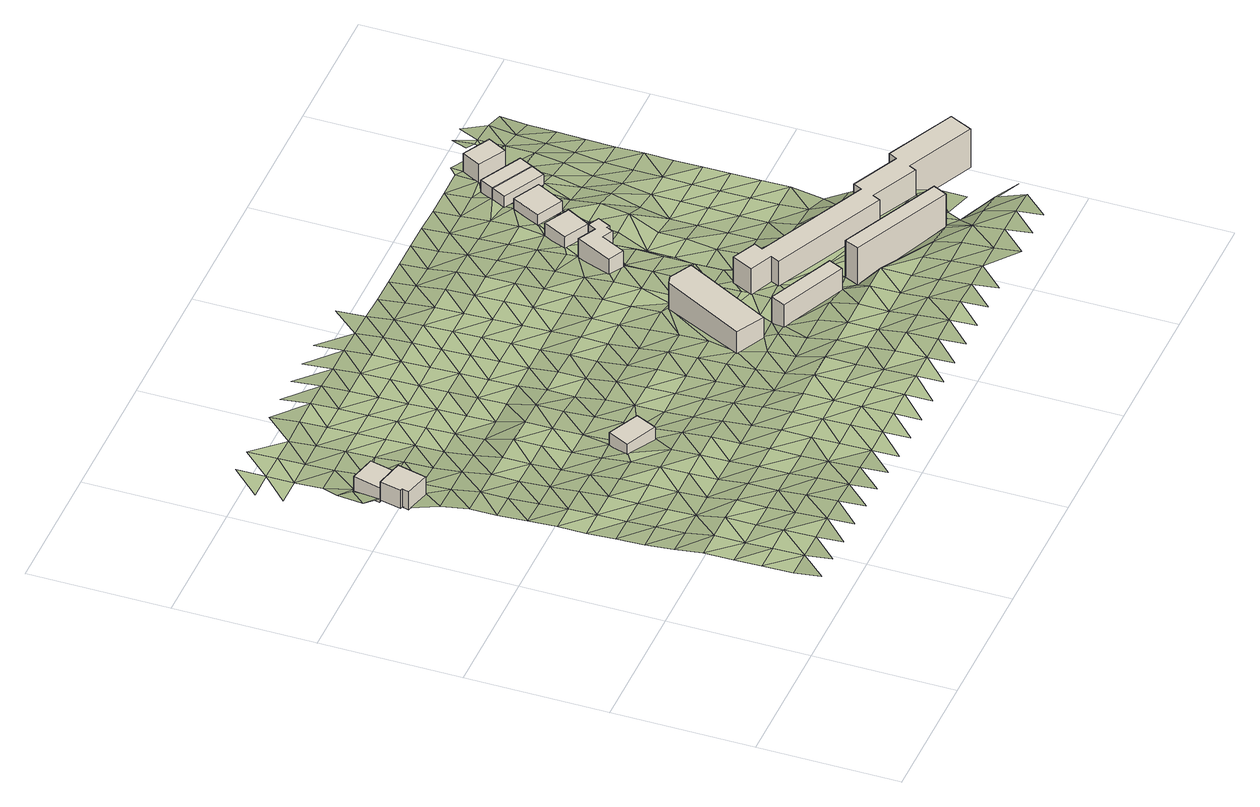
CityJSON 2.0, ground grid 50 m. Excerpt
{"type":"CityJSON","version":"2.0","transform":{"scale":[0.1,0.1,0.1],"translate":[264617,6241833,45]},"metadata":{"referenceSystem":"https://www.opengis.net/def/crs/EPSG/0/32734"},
"CityObjects":{
"building1":{"type":"Building","attributes":{"address":"40 The Avenue Salt River Cape Town","building":"house","building:levels":"2","footprint":{"type":"Polygon"},"plus_code":"CGXGX4XV+X9V","ground_height":60.47,"building_height":6.9,"roof_height":67.37},"geometry":[{"type":"Solid","lod":"1","boundaries":[[[[0,1,2,3]],[[1,4,5,2]],[[4,6,7,5]],[[6,8,9,7]],[[8,10,11,9]],[[10,0,3,11]],[[3,2,5,7,9,11]],[[10,8,6,4,1,0]]]]}]},
"building2":{"type":"Building","attributes":{"address":"38 The Avenue Salt River Cape Town","building":"house","building:levels":"1","footprint":{"type":"Polygon"},"plus_code":"CGXJX8XM+X3V","ground_height":60.47,"building_height":4.1,"roof_height":64.57},"geometry":[{"type":"Solid","lod":"1","boundaries":[[[[12,13,14,15]],[[13,16,17,14]],[[16,18,19,17]],[[18,12,15,19]],[[15,14,17,19]],[[18,16,13,12]]]]}]},
"building3":{"type":"Building","attributes":{"building":"clubhouse","building:levels":"1","footprint":{"type":"Polygon"},"plus_code":"CJXXX5XQ+X9R","ground_height":63.6,"building_height":4.1,"roof_height":67.7},"geometry":[{"type":"Solid","lod":"1","boundaries":[[[[20,21,22,23]],[[21,24,25,22]],[[24,26,27,25]],[[26,20,23,27]],[[23,22,25,27]],[[26,24,21,20]]]]}]},
"building4":{"type":"Building","attributes":{"building":"apartments","building:levels":"3","building:flats":"8","footprint":{"type":"Polygon"},"plus_code":"CRXCXCX2+XRX","ground_height":60.37,"building_height":9.7,"roof_height":70.07},"geometry":[{"type":"Solid","lod":"1","boundaries":[[[[28,29,30,31]],[[29,32,33,30]],[[32,34,35,33]],[[34,36,37,35]],[[36,28,31,37]],[[31,30,33,35,37]],[[36,34,32,29,28]]]]}]},
"building5":{"type":"Building","attributes":{"building":"apartments","building:levels":"3","building:flats":"4","footprint":{"type":"Polygon"},"plus_code":"CVX8XMXC+X6V","ground_height":60.34,"building_height":9.7,"roof_height":70.04},"geometry":[{"type":"Solid","lod":"1","boundaries":[[[[38,39,40,41]],[[39,42,43,40]],[[42,44,45,43]],[[44,38,41,45]],[[41,40,43,45]],[[44,42,39,38]]]]}]},
"building6":{"type":"Building","attributes":{"address":"45 Queens Park Road Woodstock Cape Town","building":"house","building:levels":"2","footprint":{"type":"Polygon"},"plus_code":"CVX9XPX2+XWV","ground_height":57.62,"building_height":6.9,"roof_height":64.52},"geometry":[{"type":"Solid","lod":"1","boundaries":[[[[46,47,48,49]],[[47,50,51,48]],[[50,52,53,51]],[[52,54,55,53]],[[54,56,57,55]],[[56,58,59,57]],[[58,60,61,59]],[[60,62,63,61]],[[62,64,65,63]],[[64,46,49,65]],[[49,48,51,53,55,57,59,61,63,65]],[[64,62,60,58,56,54,52,50,47,46]]]]}]},
"building7":{"type":"Building","attributes":{"building":"apartments","building:levels":"3","building:flats":"6","footprint":{"type":"Polygon"},"plus_code":"C3X4XHXC+XXV","ground_height":65,"building_height":9.7,"roof_height":74.7},"geometry":[{"type":"Solid","lod":"1","boundaries":[[[[66,67,68,69]],[[67,70,71,68]],[[70,72,73,71]],[[72,66,69,73]],[[69,68,71,73]],[[72,70,67,66]]]]}]},
"building8":{"type":"Building","attributes":{"address":"43 Queens Park Road Woodstock Cape Town","building":"house","building:levels":"1","footprint":{"type":"Polygon"},"plus_code":"CVXWX4X4+XWW","ground_height":56.92,"building_height":4.1,"roof_height":61.02},"geometry":[{"type":"Solid","lod":"1","boundaries":[[[[74,75,76,77]],[[75,78,79,76]],[[78,80,81,79]],[[80,74,77,81]],[[77,76,79,81]],[[80,78,75,74]]]]}]},
"building9":{"type":"Building","attributes":{"building":"apartments","building:levels":"3","building:flats":"22","footprint":{"type":"Polygon"},"plus_code":"C3X7XRX8+XVR","ground_height":59.26,"building_height":9.7,"roof_height":68.96},"geometry":[{"type":"Solid","lod":"1","boundaries":[[[[82,83,84,85]],[[83,86,87,84]],[[86,88,89,87]],[[88,90,91,89]],[[90,92,93,91]],[[92,94,95,93]],[[94,96,97,95]],[[96,98,99,97]],[[98,100,101,99]],[[100,102,103,101]],[[102,104,105,103]],[[104,106,107,105]],[[106,108,109,107]],[[108,110,111,109]],[[110,112,113,111]],[[112,82,85,113]],[[85,84,87,89,91,93,95,97,99,101,103,105,107,109,111,113]],[[112,110,108,106,104,102,100,98,96,94,92,90,88,86,83,82]]]]}]},
"building10":{"type":"Building","attributes":{"address":"41 Queens Park Road Woodstock Cape Town","building":"house","building:levels":"1","footprint":{"type":"Polygon"},"plus_code":"C2XCX2X8+XPV","ground_height":55.38,"building_height":4.1,"roof_height":59.48},"geometry":[{"type":"Solid","lod":"1","boundaries":[[[[114,115,116,117]],[[115,118,119,116]],[[118,120,121,119]],[[120,114,117,121]],[[117,116,119,121]],[[120,118,115,114]]]]}]},
"building11":{"type":"Building","attributes":{"address":"39 Queens Park Road Woodstock Cape Town","building":"house","building:levels":"1","footprint":{"type":"Polygon"},"plus_code":"C2XQX9XJ+XCR","ground_height":54.56,"building_height":4.1,"roof_height":58.66},"geometry":[{"type":"Solid","lod":"1","boundaries":[[[[122,123,124,125]],[[123,126,127,124]],[[126,128,129,127]],[[128,122,125,129]],[[125,124,127,129]],[[128,126,123,122]]]]}]},
"building12":{"type":"Building","attributes":{"address":"37 Queens Park Road Woodstock Cape Town","building":"house","building:levels":"1","footprint":{"type":"Polygon"},"plus_code":"C2XVXXXR+X7R","ground_height":54.56,"building_height":4.1,"roof_height":58.66},"geometry":[{"type":"Solid","lod":"1","boundaries":[[[[130,131,129,125]],[[131,132,133,129]],[[132,134,135,133]],[[134,130,125,135]],[[125,129,133,135]],[[134,132,131,130]]]]}]},
"building13":{"type":"Building","attributes":{"address":"35 Queens Park Road Woodstock Cape Town","building":"house","building:levels":"2","footprint":{"type":"Polygon"},"plus_code":"C3X5XFXP+X7X","ground_height":53.55,"building_height":6.9,"roof_height":60.45},"geometry":[{"type":"Solid","lod":"1","boundaries":[[[[136,137,138,139]],[[137,140,141,138]],[[140,142,143,141]],[[142,136,139,143]],[[139,138,141,143]],[[142,140,137,136]]]]}]},
"terrain1":{"type":"TINRelief","geometry":[{"type":"CompositeSurface","lod":"1","boundaries":[[[144,145,146]],[[144,146,147]],[[147,148,149]],[[148,147,146]],[[149,150,151]],[[150,149,148]],[[152,146,153]],[[151,154,155]],[[154,151,150]],[[156,148,146]],[[155,157,158]],[[148,156,150]],[[146,152,156]],[[157,155,154]],[[158,159,160]],[[159,158,157]],[[154,150,161]],[[150,156,162]],[[152,163,164]],[[160,165,166]],[[150,162,161]],[[165,160,159]],[[152,164,156]],[[167,157,154]],[[166,168,169]],[[157,167,159]],[[166,165,168]],[[154,161,167]],[[162,156,170]],[[171,169,172]],[[170,156,164]],[[173,165,159]],[[172,169,168]],[[162,174,161]],[[173,159,167]],[[174,162,170]],[[175,164,176]],[[177,168,165]],[[178,171,179]],[[180,171,172]],[[161,181,167]],[[165,173,177]],[[174,181,161]],[[171,180,179]],[[182,170,164]],[[178,183,184]],[[185,186,187]],[[172,168,188]],[[168,177,189]],[[173,167,190]],[[164,175,182]],[[181,191,167]],[[178,179,183]],[[192,174,170]],[[193,194,184]],[[195,185,194]],[[168,189,188]],[[196,180,172]],[[173,190,177]],[[197,198,199]],[[190,167,191]],[[174,192,181]],[[184,183,193]],[[192,170,182]],[[197,199,200]],[[201,199,198]],[[202,197,200]],[[172,188,196]],[[194,193,195]],[[175,203,204]],[[189,177,205]],[[180,206,179]],[[207,191,181]],[[190,205,177]],[[199,208,200]],[[10,201,198]],[[209,199,201]],[[175,204,182]],[[183,179,206]],[[208,202,200]],[[181,192,207]],[[180,196,206]],[[210,202,208]],[[211,188,189]],[[212,195,193]],[[205,213,189]],[[209,201,10]],[[182,214,192]],[[215,190,191]],[[195,212,10]],[[191,207,216]],[[193,183,217]],[[188,211,196]],[[218,219,220]],[[204,214,182]],[[189,213,211]],[[183,206,221]],[[216,215,191]],[[222,10,212]],[[192,223,207]],[[193,217,212]],[[224,205,190]],[[10,222,209]],[[183,221,217]],[[210,208,225]],[[226,220,227]],[[214,223,192]],[[208,13,228]],[[229,204,230]],[[13,209,222]],[[225,219,210]],[[205,224,213]],[[196,231,206]],[[211,232,196]],[[190,215,224]],[[228,225,208]],[[216,207,233]],[[222,212,234]],[[231,221,206]],[[223,233,207]],[[217,235,212]],[[196,232,231]],[[236,214,204]],[[237,211,213]],[[238,220,219]],[[234,13,222]],[[219,225,239]],[[234,212,235]],[[213,224,237]],[[214,236,223]],[[215,216,240]],[[204,229,236]],[[233,241,216]],[[13,242,228]],[[243,217,221]],[[244,232,211]],[[219,239,238]],[[245,221,231]],[[224,215,240]],[[244,211,237]],[[240,216,241]],[[246,233,223]],[[225,228,247]],[[234,242,13]],[[221,245,243]],[[248,235,217]],[[220,238,249]],[[246,223,236]],[[229,250,251]],[[239,225,247]],[[237,224,252]],[[231,232,253]],[[228,242,247]],[[232,244,254]],[[255,241,233]],[[244,237,256]],[[217,243,248]],[[252,224,240]],[[229,251,236]],[[235,257,234]],[[233,246,255]],[[232,254,253]],[[252,256,237]],[[258,245,231]],[[239,259,238]],[[234,257,242]],[[247,260,239]],[[257,235,248]],[[244,256,261]],[[262,240,241]],[[261,254,244]],[[241,255,263]],[[231,253,258]],[[249,238,259]],[[246,236,264]],[[265,243,245]],[[239,260,259]],[[251,266,236]],[[242,267,247]],[[262,241,263]],[[268,256,252]],[[246,264,255]],[[269,252,240]],[[267,242,257]],[[264,236,266]],[[245,258,265]],[[270,248,243]],[[261,271,254]],[[272,251,273]],[[274,260,247]],[[254,275,253]],[[240,262,269]],[[263,255,276]],[[274,247,267]],[[243,265,270]],[[252,269,268]],[[277,271,261]],[[278,257,248]],[[253,275,258]],[[264,276,255]],[[254,271,275]],[[279,266,251]],[[261,24,277]],[[280,259,260]],[[260,274,281]],[[270,278,248]],[[282,267,257]],[[258,283,265]],[[262,263,284]],[[251,272,279]],[[276,285,263]],[[268,269,286]],[[287,264,266]],[[271,277,288]],[[260,281,280]],[[275,283,258]],[[274,267,282]],[[262,284,269]],[[268,286,24]],[[282,257,278]],[[284,263,285]],[[277,24,288]],[[264,287,276]],[[265,289,270]],[[287,266,279]],[[259,280,290]],[[283,289,265]],[[291,272,292]],[[293,281,274]],[[294,286,269]],[[275,271,295]],[[271,288,296]],[[297,285,276]],[[274,282,293]],[[294,269,284]],[[278,270,298]],[[286,299,24]],[[276,287,297]],[[289,300,270]],[[271,296,295]],[[301,279,272]],[[275,302,283]],[[280,281,303]],[[278,298,282]],[[24,304,288]],[[293,305,281]],[[298,270,300]],[[294,299,286]],[[287,279,301]],[[306,284,285]],[[272,291,301]],[[285,297,307]],[[275,295,302]],[[280,303,290]],[[289,283,308]],[[304,296,288]],[[281,305,303]],[[24,299,304]],[[293,282,309]],[[284,306,294]],[[306,285,307]],[[297,287,310]],[[283,302,308]],[[309,282,298]],[[289,311,300]],[[287,301,310]],[[291,312,313]],[[314,305,293]],[[299,294,315]],[[296,316,295]],[[317,296,304]],[[318,307,297]],[[289,308,311]],[[314,293,309]],[[294,306,315]],[[291,313,301]],[[300,319,298]],[[302,295,316]],[[310,318,297]],[[296,317,316]],[[299,320,304]],[[321,303,305]],[[307,322,306]],[[319,300,311]],[[323,305,314]],[[299,315,320]],[[324,309,298]],[[310,301,325]],[[318,322,307]],[[303,321,326]],[[302,327,308]],[[305,323,321]],[[325,301,313]],[[302,316,328]],[[329,317,304]],[[315,306,330]],[[298,319,324]],[[304,320,331]],[[332,314,309]],[[311,308,327]],[[302,328,327]],[[322,330,306]],[[310,333,318]],[[310,325,334]],[[304,331,329]],[[335,313,336]],[[320,315,337]],[[317,338,316]],[[324,332,309]],[[339,323,314]],[[333,322,318]],[[310,334,333]],[[330,337,315]],[[313,335,325]],[[319,311,340]],[[338,328,316]],[[311,327,341]],[[317,329,338]],[[342,331,320]],[[314,332,339]],[[321,323,343]],[[319,340,324]],[[340,311,341]],[[337,342,320]],[[344,334,325]],[[330,322,345]],[[322,333,346]],[[343,347,321]],[[348,327,328]],[[329,331,349]],[[323,339,343]],[[325,335,344]],[[350,328,338]],[[342,349,331]],[[322,346,345]],[[333,334,351]],[[332,324,352]],[[348,341,327]],[[330,353,337]],[[340,354,324]],[[328,350,348]],[[334,344,351]],[[335,355,356]],[[332,352,339]],[[338,329,357]],[[352,324,354]],[[349,358,329]],[[330,345,353]],[[359,346,333]],[[360,342,337]],[[356,344,335]],[[340,341,361]],[[333,351,359]],[[362,341,348]],[[329,358,357]],[[363,350,338]],[[337,353,360]],[[343,339,364]],[[365,349,342]],[[352,366,339]],[[361,341,362]],[[367,354,340]],[[346,368,345]],[[359,369,346]],[[338,357,363]],[[343,364,370]],[[351,344,371]],[[350,372,348]],[[349,365,358]],[[339,366,364]],[[373,344,356]],[[342,360,365]],[[353,345,374]],[[340,361,367]],[[346,369,368]],[[371,359,351]],[[375,352,354]],[[371,344,373]],[[350,363,372]],[[376,362,348]],[[360,353,374]],[[345,368,374]],[[377,356,378]],[[357,358,379]],[[375,354,367]],[[358,365,380]],[[381,366,352]],[[382,369,359]],[[348,372,376]],[[362,383,361]],[[357,379,363]],[[382,359,371]],[[358,380,379]],[[384,373,356]],[[360,385,365]],[[352,375,381]],[[360,374,385]],[[364,366,386]],[[383,362,376]],[[387,367,361]],[[363,388,372]],[[368,369,389]],[[356,377,384]],[[369,382,390]],[[368,391,374]],[[392,364,386]],[[393,371,373]],[[394,380,365]],[[366,381,386]],[[379,388,363]],[[361,383,387]],[[394,365,385]],[[369,390,389]],[[382,371,393]],[[395,375,367]],[[376,372,396]],[[393,373,384]],[[391,368,389]],[[396,372,388]],[[377,397,398]],[[399,379,380]],[[395,367,387]],[[394,400,380]],[[401,381,375]],[[376,402,383]],[[403,390,382]],[[377,398,384]],[[379,399,388]],[[382,393,403]],[[396,402,376]],[[380,400,399]],[[385,374,404]],[[375,395,401]],[[389,390,405]],[[406,386,381]],[[387,383,407]],[[384,408,393]],[[409,396,388]],[[402,407,383]],[[403,410,390]],[[42,391,389]],[[404,394,385]],[[390,410,405]],[[381,401,406]],[[408,384,398]],[[409,388,399]],[[395,387,411]],[[400,394,412]],[[42,389,405]],[[413,403,393]],[[407,411,387]],[[396,414,402]],[[412,399,400]],[[386,406,415]],[[413,393,408]],[[396,409,416]],[[391,42,417]],[[418,398,419]],[[401,395,420]],[[404,412,394]],[[396,416,414]],[[411,420,395]],[[417,421,391]],[[407,402,422]],[[403,423,410]],[[424,409,399]],[[403,413,425]],[[405,410,423]],[[426,408,398]],[[399,412,424]],[[406,401,427]],[[402,414,422]],[[420,428,401]],[[403,425,423]],[[407,429,411]],[[408,426,413]],[[398,418,426]],[[29,391,421]],[[409,430,416]],[[401,428,427]],[[409,424,431]],[[407,422,429]],[[412,404,32]],[[32,424,412]],[[417,42,432]],[[420,411,433]],[[414,416,430]],[[409,431,430]],[[434,425,413]],[[423,435,405]],[[413,426,436]],[[418,437,438]],[[432,42,439]],[[411,429,433]],[[440,421,417]],[[420,441,428]],[[413,436,434]],[[423,425,435]],[[418,438,426]],[[414,442,422]],[[443,424,32]],[[431,424,443]],[[414,430,444]],[[439,42,445]],[[440,417,432]],[[420,433,441]],[[427,428,446]],[[429,422,442]],[[29,447,32]],[[425,434,435]],[[447,443,32]],[[414,444,442]],[[448,436,426]],[[449,421,440]],[[421,450,29]],[[430,431,451]],[[428,441,446]],[[448,426,438]],[[421,449,450]],[[443,452,431]],[[432,439,453]],[[429,454,433]],[[444,430,451]],[[429,442,455]],[[431,452,451]],[[453,440,432]],[[456,447,29]],[[436,457,434]],[[448,458,436]],[[439,459,453]],[[445,459,439]],[[460,438,461]],[[72,435,434]],[[441,433,454]],[[462,443,447]],[[463,449,440]],[[429,455,454]],[[435,464,445]],[[464,435,72]],[[456,29,450]],[[436,458,457]],[[450,449,463]],[[438,460,448]],[[440,453,465]],[[466,442,444]],[[444,451,467]],[[447,456,462]],[[434,457,72]],[[452,443,468]],[[469,451,452]],[[70,445,464]],[[446,441,470]],[[70,464,72]],[[466,455,442]],[[441,454,471]],[[444,467,466]],[[458,448,472]],[[468,443,462]],[[452,468,469]],[[450,463,473]],[[474,453,459]],[[474,459,445]],[[441,471,470]],[[448,460,472]],[[456,450,475]],[[474,445,70]],[[457,458,476]],[[477,454,455]],[[451,469,478]],[[466,479,455]],[[478,467,451]],[[480,473,463]],[[456,475,462]],[[458,472,476]],[[475,450,473]],[[481,468,462]],[[477,471,454]],[[455,479,477]],[[72,457,482]],[[483,472,460]],[[467,484,466]],[[462,485,481]],[[468,481,486]],[[487,488,480]],[[478,489,467]],[[490,483,460]],[[462,475,485]],[[474,70,491]],[[470,471,492]],[[466,484,479]],[[493,471,477]],[[467,489,484]],[[457,476,482]],[[494,473,480]],[[476,472,495]],[[486,481,496]],[[471,493,492]],[[483,495,472]],[[485,497,481]],[[477,479,498]],[[475,473,499]],[[494,480,488]],[[496,481,497]],[[500,453,474]],[[501,489,478]],[[488,487,502]],[[498,479,484]],[[489,501,484]],[[485,475,499]],[[495,482,476]],[[499,473,494]],[[483,490,503]],[[62,501,478]],[[62,478,504]],[[72,482,505]],[[474,491,506]],[[507,493,477]],[[477,498,508]],[[496,497,509]],[[485,510,497]],[[496,509,511]],[[512,491,70]],[[484,501,74]],[[513,495,483]],[[477,508,507]],[[498,484,74]],[[499,510,485]],[[493,514,492]],[[515,494,488]],[[501,62,516]],[[505,517,72]],[[518,488,502]],[[509,497,519]],[[495,513,482]],[[483,503,513]],[[487,520,502]],[[493,507,514]],[[516,62,521]],[[515,488,518]],[[510,519,497]],[[506,500,474]],[[522,508,498]],[[523,499,494]],[[522,498,74]],[[524,521,509]],[[506,491,525]],[[499,523,510]],[[509,519,524]],[[482,513,505]],[[523,494,515]],[[526,527,503]],[[507,508,528]],[[518,502,529]],[[530,74,531]],[[521,532,516]],[[80,531,74]],[[522,528,508]],[[522,74,530]],[[525,491,512]],[[513,503,527]],[[533,519,510]],[[532,521,524]],[[531,80,530]],[[515,518,534]],[[513,517,505]],[[510,523,533]],[[80,516,532]],[[507,535,514]],[[528,536,507]],[[529,534,518]],[[529,502,537]],[[506,525,500]],[[517,513,538]],[[519,539,524]],[[523,515,540]],[[530,541,522]],[[507,536,535]],[[542,513,527]],[[543,530,80]],[[519,533,544]],[[541,528,522]],[[513,542,538]],[[502,520,537]],[[534,540,515]],[[545,80,532]],[[512,517,538]],[[524,539,532]],[[525,546,500]],[[539,519,544]],[[530,543,545]],[[80,545,543]],[[547,533,523]],[[500,546,548]],[[527,549,550]],[[534,529,551]],[[540,547,523]],[[541,552,528]],[[528,553,536]],[[554,525,512]],[[555,512,538]],[[546,525,554]],[[537,551,529]],[[556,545,532]],[[527,550,542]],[[544,533,557]],[[539,556,532]],[[528,552,553]],[[512,555,554]],[[547,557,533]],[[537,520,558]],[[542,559,538]],[[560,535,536]],[[540,534,561]],[[551,562,534]],[[558,551,537]],[[548,546,563]],[[564,539,544]],[[536,553,565]],[[541,120,552]],[[540,561,547]],[[545,556,566]],[[536,565,560]],[[559,542,550]],[[534,562,561]],[[557,564,544]],[[563,546,554]],[[545,566,120]],[[556,539,567]],[[120,568,552]],[[558,569,551]],[[570,557,547]],[[554,555,571]],[[564,567,539]],[[553,134,565]],[[562,551,569]],[[570,547,561]],[[572,538,559]],[[568,120,566]],[[566,556,573]],[[568,574,552]],[[569,558,575]],[[576,571,555]],[[577,564,557]],[[567,573,556]],[[554,571,563]],[[560,565,578]],[[558,579,575]],[[565,134,578]],[[574,568,566]],[[562,580,561]],[[570,577,557]],[[562,569,580]],[[574,566,581]],[[573,581,566]],[[563,571,582]],[[567,564,583]],[[584,570,561]],[[578,134,585]],[[577,586,564]],[[560,578,587]],[[575,588,569]],[[584,561,580]],[[573,567,583]],[[564,586,583]],[[134,589,585]],[[588,575,579]],[[590,577,570]],[[581,591,574]],[[574,591,128]],[[580,569,592]],[[590,570,584]],[[578,585,593]],[[578,137,587]],[[573,594,581]],[[588,595,569]],[[596,586,577]],[[583,594,573]],[[569,595,592]],[[591,597,128]],[[585,589,593]],[[598,587,137]],[[590,596,577]],[[597,589,128]],[[591,581,599]],[[584,580,600]],[[586,601,583]],[[594,599,581]],[[580,592,600]],[[589,597,593]],[[600,590,584]],[[596,601,586]],[[597,591,602]],[[603,594,583]],[[604,598,137]],[[599,602,591]],[[596,590,605]],[[606,593,597]],[[601,603,583]],[[600,605,590]],[[137,607,604]],[[608,599,594]],[[602,606,597]],[[609,601,596]],[[607,593,610]],[[603,608,594]],[[605,609,596]],[[610,593,606]],[[602,599,611]],[[612,603,601]],[[608,611,599]],[[607,610,604]],[[609,612,601]],[[613,606,602]],[[611,613,602]],[[614,604,610]],[[604,614,615]],[[608,603,616]],[[617,615,618]],[[612,619,603]],[[620,610,606]],[[618,615,614]],[[611,608,616]],[[613,620,606]],[[603,619,616]],[[614,610,621]],[[611,622,613]],[[620,623,610]],[[616,622,611]],[[610,623,621]],[[614,621,624]],[[620,613,625]],[[622,625,613]],[[623,620,626]],[[625,626,620]],[[627,621,623]],[[626,628,623]],[[623,628,627]]]}]}
},
"vertices":[
[90,1509,150],[73,1432,150],[73,1432,224],[90,1509,224],[81,1430,150],[81,1430,224],[75,1405,150],[75,1405,224],[166,1383,150],[166,1383,224],[191,1486,150],[191,1486,224],
[189,1490,136],[213,1588,136],[213,1588,196],[189,1490,196],[118,1611,136],[118,1611,196],[94,1513,136],[94,1513,196],
[547,837,175],[661,785,175],[661,785,227],[547,837,227],[696,860,175],[696,860,227],[583,913,175],[583,913,227],
[1281,649,142],[1448,961,142],[1448,961,251],[1281,649,251],[1368,1003,142],[1368,1003,251],[1337,996,142],[1337,996,251],[1180,703,142],[1180,703,251],
[1604,503,145],[1628,555,145],[1628,555,250],[1604,503,250],[1389,663,145],[1389,663,250],[1365,611,145],[1365,611,250],
[1511,1371,119],[1446,1243,119],[1446,1243,195],[1511,1371,195],[1504,1214,119],[1504,1214,195],[1548,1301,119],[1548,1301,195],[1586,1282,119],[1586,1282,195],[1598,1306,119],[1598,1306,195],[1608,1301,119],[1608,1301,195],[1631,1347,119],[1631,1347,195],[1590,1367,119],[1590,1367,195],[1575,1338,119],[1575,1338,195],
[2023,307,147],[2047,357,147],[2047,357,297],[2023,307,297],[1688,524,147],[1688,524,297],[1664,473,147],[1664,473,297],
[1589,1516,108],[1543,1430,108],[1543,1430,160],[1589,1516,160],[1633,1383,108],[1633,1383,160],[1679,1468,108],[1679,1468,160],
[2428,376,82],[2467,458,82],[2467,458,240],[2428,376,240],[2218,576,82],[2218,576,240],[2203,545,82],[2203,545,240],[2032,626,82],[2032,626,240],[2017,595,82],[2017,595,240],[1619,783,82],[1619,783,240],[1634,814,82],[1634,814,240],[1547,855,82],[1547,855,240],[1511,779,82],[1511,779,240],[1592,741,82],[1592,741,240],[1578,711,82],[1578,711,240],[1986,519,82],[1986,519,240],[2000,548,82],[2000,548,240],[2170,467,82],[2170,467,240],[2182,492,82],[2182,492,240],
[1689,1659,101],[1637,1558,101],[1637,1558,145],[1689,1659,145],[1731,1509,101],[1731,1509,145],[1784,1610,101],[1784,1610,145],
[1722,1745,92],[1696,1695,92],[1696,1695,137],[1722,1745,137],[1846,1617,92],[1846,1617,137],[1872,1666,92],[1872,1666,137],
[1722,1745,88],[1872,1666,88],[1898,1716,88],[1898,1716,137],[1748,1795,88],[1748,1795,137],
[1932,1835,80],[1834,1888,80],[1834,1888,155],[1932,1835,155],[1798,1820,80],[1798,1820,155],[1896,1768,80],[1896,1768,155],
[107,100,239],[107,5,252],[207,100,237],[107,210,236],[207,210,234],[107,305,234],[207,305,230],[107,410,234],[307,100,237],[207,5,249],[207,410,230],[107,510,219],[307,210,234],[207,510,212],[107,610,210],[207,610,207],[107,710,205],[307,410,228],[307,305,228],[307,5,244],[407,100,237],[207,710,201],[107,810,199],[307,510,209],[207,810,200],[107,910,200],[407,210,232],[107,1010,193],[207,910,197],[307,610,205],[407,305,225],[507,100,235],[407,5,243],[307,710,200],[107,1115,186],[207,1115,181],[207,1010,189],[407,410,225],[507,210,228],[207,1210,181],[107,1210,186],[75,1405,159],[81,1430,159],[73,1432,159],[307,910,192],[307,810,200],[407,610,202],[407,510,207],[507,305,219],[207,1310,163],[107,1310,168],[166,1383,156],[307,1010,183],[46,1550,156],[90,1509,155],[94,1513,155],[107,1610,143],[107,1510,155],[70,1649,143],[507,5,241],[607,100,228],[407,710,201],[307,1115,176],[507,410,219],[118,1611,143],[189,1490,150],[107,1710,128],[407,910,185],[207,1410,156],[407,810,197],[607,210,222],[507,610,202],[507,510,206],[307,1310,159],[7,1810,123],[107,1810,122],[107,1905,121],[307,1210,176],[207,1510,150],[607,305,213],[507,710,201],[207,1710,126],[7,1905,120],[107,2010,119],[207,1610,136],[707,100,223],[607,5,235],[407,1115,172],[407,1010,177],[607,410,213],[307,1510,142],[307,1410,147],[707,210,216],[507,810,192],[207,1905,119],[207,1810,121],[607,610,202],[607,510,204],[307,1610,132],[407,1310,151],[507,910,180],[407,1210,172],[707,305,211],[307,1710,128],[407,1410,138],[207,2010,117],[707,5,228],[808,100,216],[607,710,198],[507,1115,171],[507,1010,174],[707,410,211],[547,837,192],[407,1510,135],[507,1210,171],[307,1905,115],[307,1810,122],[583,913,177],[707,610,202],[707,510,204],[808,305,211],[507,1310,143],[808,210,214],[407,1610,131],[661,785,180],[707,710,192],[507,1410,136],[607,1010,171],[908,100,216],[808,5,219],[407,1710,128],[607,1115,168],[808,410,211],[607,910,177],[507,1510,133],[908,210,214],[407,1905,120],[407,1810,124],[507,1610,130],[607,1210,168],[808,610,191],[808,510,202],[707,810,180],[908,305,211],[707,910,175],[607,1310,138],[407,2010,108],[1008,100,218],[908,5,219],[507,1710,127],[808,710,179],[707,1115,162],[707,1010,169],[908,410,211],[607,1510,132],[808,810,172],[607,1410,134],[1008,210,216],[707,1210,162],[507,1905,120],[808,910,169],[507,1810,124],[908,610,191],[908,510,202],[707,1310,137],[607,1610,128],[1008,305,212],[707,1410,134],[1008,5,218],[1108,100,220],[607,1710,125],[908,710,179],[808,1115,147],[808,1010,163],[1008,410,212],[707,1510,129],[908,810,172],[607,1905,117],[1008,510,195],[607,1810,122],[707,1610,126],[1108,210,217],[507,2010,107],[808,1310,135],[808,1210,147],[908,1010,163],[1008,610,183],[908,910,169],[707,1710,123],[1108,410,213],[1108,305,213],[1208,100,222],[1108,5,221],[1008,710,175],[908,1115,147],[707,1810,120],[808,1510,129],[808,1410,132],[1008,810,170],[707,1905,111],[1208,210,217],[1108,610,178],[1108,510,189],[607,2010,106],[908,1310,135],[1008,910,167],[908,1210,147],[1208,305,211],[808,1710,123],[1108,710,171],[808,1610,126],[1208,5,224],[1308,100,222],[1008,1115,141],[1008,1010,156],[1208,410,211],[1108,810,167],[908,1510,128],[908,1410,132],[1008,1210,141],[808,1905,111],[1108,910,163],[808,1810,120],[908,1610,125],[1208,610,177],[1208,510,185],[707,2010,103],[1308,305,206],[1008,1310,134],[1308,210,218],[1180,703,168],[908,1710,122],[1008,1410,131],[1408,100,224],[1308,5,227],[1108,1115,139],[1108,1010,150],[908,1810,117],[1308,410,206],[1008,1510,127],[1408,210,218],[1208,810,163],[908,1905,106],[1008,1610,124],[1108,1210,139],[1308,610,173],[1308,510,185],[1281,649,173],[808,2010,103],[1408,305,203],[1208,910,158],[1008,1710,120],[1108,1310,133],[1408,5,229],[1508,100,226],[1208,1115,141],[1208,1010,150],[1008,1810,113],[1108,1410,130],[1408,410,203],[1337,996,149],[1365,611,163],[1008,1905,100],[1108,1510,126],[1508,210,216],[1208,1210,141],[1408,510,185],[1108,1610,123],[1308,1010,149],[1508,305,203],[1208,1410,129],[1008,2010,93],[1208,1310,132],[1408,710,145],[1608,100,226],[1508,5,230],[1108,1710,119],[1408,810,143],[1208,1510,125],[1508,510,180],[1308,1115,143],[1508,410,203],[1608,210,212],[1108,1905,96],[1108,1810,108],[1208,1610,122],[1308,1310,132],[1308,1210,143],[1508,710,143],[1208,1710,117],[1608,410,203],[1604,503,167],[1608,305,203],[1608,5,232],[1708,100,222],[1508,610,153],[1511,779,140],[1208,1810,103],[1308,1510,124],[1408,1115,140],[1308,1410,129],[1628,555,167],[1208,1905,93],[1408,1010,142],[1708,210,211],[1508,810,140],[1508,910,136],[1408,1310,130],[1408,1210,140],[1578,711,144],[1308,1710,113],[1308,1610,121],[1508,1010,135],[1708,410,200],[1708,305,200],[1608,610,146],[1809,100,222],[1708,5,235],[1508,1115,135],[1547,855,140],[1608,510,167],[1592,741,144],[1408,1510,117],[1408,1410,126],[1504,1214,135],[1446,1243,140],[1308,1905,91],[1308,1810,98],[1809,210,211],[1608,910,125],[1708,610,144],[1608,1010,122],[1809,305,200],[1408,1710,108],[1511,1371,121],[1408,1610,115],[1634,814,136],[1508,1210,135],[1909,305,189],[1909,100,221],[1508,1510,112],[1608,1115,123],[1548,1301,126],[1619,783,136],[1708,810,83],[1508,1410,121],[1909,5,234],[1809,510,147],[1408,1905,89],[1408,1810,95],[1708,910,38],[1909,210,211],[1586,1282,120],[1608,1210,123],[1508,1610,106],[1708,1010,29],[1986,519,144],[1543,1430,121],[1809,710,128],[2009,100,222],[1575,1338,120],[2009,305,170],[1909,510,145],[1508,1810,93],[1508,1710,100],[1608,1301,120],[1708,1115,43],[1598,1306,120],[2047,357,170],[2009,210,207],[1508,1905,86],[1809,910,38],[1633,1383,119],[2023,307,170],[1809,810,83],[1708,1210,43],[2017,595,137],[1631,1347,120],[1608,1610,104],[1809,1010,29],[1708,1310,90],[2009,410,170],[2009,5,233],[2109,100,222],[1608,1710,97],[1909,710,117],[1637,1558,108],[1608,1510,108],[1708,1410,104],[1809,1115,43],[1909,810,60],[1608,1905,81],[1608,1810,88],[2009,610,137],[2081,280,154],[1809,1310,90],[1909,910,24],[1689,1659,104],[2109,210,193],[1708,1510,108],[1809,1210,43],[1731,1509,108],[2009,510,144],[1909,1010,23],[2000,548,144],[2109,5,233],[2209,100,215],[2009,710,95],[1696,1695,96],[1722,1745,96],[2109,410,153],[2104,330,154],[1809,1410,104],[1909,1115,23],[2032,626,137],[2209,210,173],[1708,1905,81],[2009,910,19],[2009,810,39],[2170,467,141],[1909,1210,23],[1708,1810,88],[1809,1510,91],[1909,1310,42],[1809,1610,101],[2109,710,70],[2009,1010,18],[2209,410,146],[2319,170,155],[1909,1410,71],[1846,1617,101],[2109,610,126],[2209,305,146],[2009,1115,19],[1798,1820,87],[2203,545,141],[2109,810,25],[1909,1510,67],[2182,492,141],[2009,1310,20],[2109,910,17],[1809,1810,87],[2009,1210,19],[1809,1905,80],[2209,610,108],[1898,1716,92],[2109,1010,15],[1909,1610,88],[2186,788,17],[1896,1768,85],[2009,1410,37],[2209,710,49],[2109,1115,15],[1909,1710,92],[1837,1931,80],[2009,1510,38],[2209,910,14],[2109,1210,15],[2009,1610,64],[2109,1310,17],[1966,1864,74],[2209,1010,12],[2009,1710,75],[1932,1835,85],[2109,1410,17],[2209,1115,11],[2009,1810,77],[2109,1510,18],[2209,1210,11],[2109,1610,32],[2009,1905,74],[1987,1905,74],[2209,1410,12],[1953,1923,78],[1984,1982,68],[2209,1310,10],[2109,1710,40],[2109,1905,59],[2209,1510,7],[2109,1810,47],[2049,1981,68],[2209,1610,9],[2209,1710,12],[2209,1905,21],[2209,1810,13]
]}
